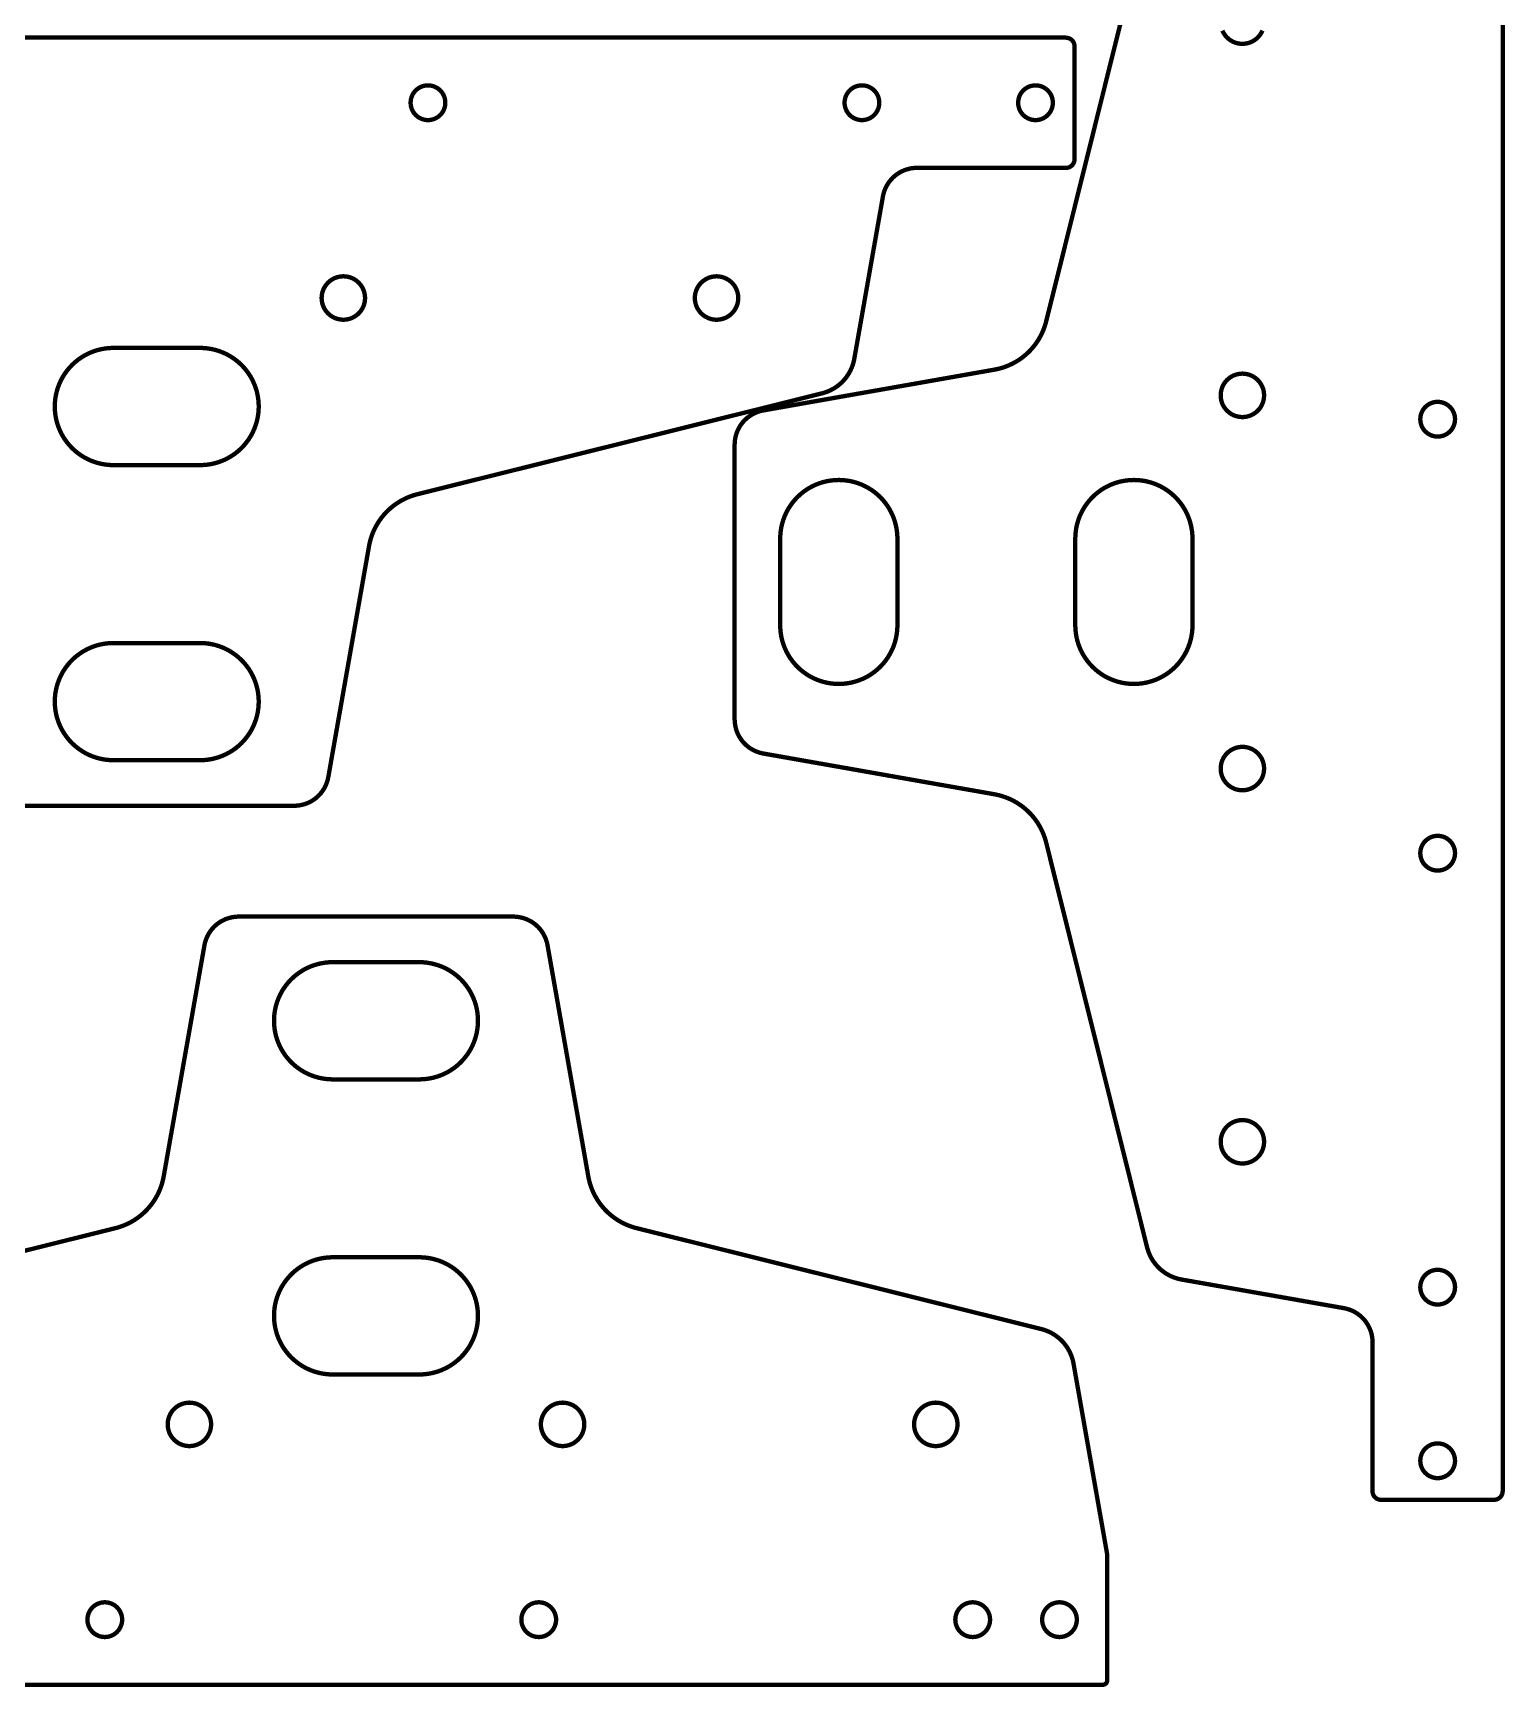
# Model space of a CAD drawing. Extents: x 0 to 1251, y 0 to 2501.
# Drawn here: x 819 to 1158.2, y 1.1 to 382.2 of the extents above; entities that cross this region are included whole.
import ezdxf

# ---------------------------------------------------------------- set-up
doc = ezdxf.new("R2010")
doc.units = 0
doc.layers.get('0').update_dxf_attribs({"linetype": 'CONTINUOUS'})

msp = doc.modelspace()

# ---------------------------------------------------------------- linework, layer by layer
at = {"color": 0, "const_width": 1}
for points in [[(1157.7, 423.181), (1157.7, 46.1801)], [(1157.68, 46.1801), (1157.68, 46.1289), (1157.67, 45.9757), (1157.64, 45.7771), (1157.59, 45.5856), (1157.53, 45.4019), (1157.44, 45.2269), (1157.34, 45.0622), (1157.23, 44.9085), (1157.1, 44.7662), (1156.96, 44.6374), (1156.8, 44.5221), (1156.64, 44.4221), (1156.46, 44.3379), (1156.28, 44.2706), (1156.09, 44.2214), (1155.89, 44.1913), (1155.73, 44.1808), (1155.68, 44.1808), (1129.68, 44.1808), (1129.63, 44.1808), (1129.49, 44.1906), (1129.29, 44.2196), (1129.1, 44.2674), (1128.92, 44.3331), (1128.74, 44.4167), (1128.57, 44.5171), (1128.42, 44.6342), (1128.3, 44.7319), (1128.27, 44.7669), (1128.23, 44.8018), (1128.14, 44.9136), (1128.02, 45.0717), (1127.92, 45.2396), (1127.83, 45.416), (1127.77, 45.5999), (1127.72, 45.7894), (1127.69, 45.9839), (1127.68, 46.1324), (1127.68, 46.1817), (1127.7, 80.4653), (1127.7, 80.6408), (1127.67, 81.1674), (1127.57, 81.86), (1127.43, 82.5394), (1127.22, 83.2022), (1126.95, 83.8444), (1126.63, 84.4622), (1126.25, 85.0518), (1125.94, 85.4753), (1125.83, 85.6096), (1125.71, 85.7442), (1125.35, 86.1276), (1124.84, 86.5994), (1124.28, 87.0231), (1123.7, 87.3962), (1123.08, 87.7175), (1122.44, 87.9842), (1121.77, 88.1947), (1121.26, 88.3167), (1121.09, 88.3469), (1083.71, 94.9383), (1083.53, 94.9696), (1083, 95.0896), (1082.31, 95.2906), (1081.63, 95.5401), (1080.98, 95.8371), (1080.35, 96.1801), (1079.74, 96.5678), (1079.17, 96.9992), (1078.75, 97.3499), (1078.62, 97.4729), (1078.49, 97.5961), (1078.11, 97.9849), (1077.64, 98.53), (1077.21, 99.1064), (1076.82, 99.711), (1076.48, 100.342), (1076.19, 100.997), (1075.94, 101.672), (1075.78, 102.192), (1075.74, 102.367), (1052.49, 195.618), (1052.46, 195.75), (1052.35, 196.143), (1052.19, 196.661), (1052.01, 197.172), (1051.82, 197.675), (1051.6, 198.169), (1051.37, 198.657), (1051.12, 199.135), (1050.86, 199.603), (1050.58, 200.061), (1050.28, 200.51), (1049.97, 200.949), (1049.64, 201.375), (1049.29, 201.789), (1048.93, 202.192), (1048.55, 202.583), (1048.26, 202.868), (1048.16, 202.96), (1048.06, 203.053), (1047.76, 203.324), (1047.34, 203.671), (1046.92, 204.003), (1046.48, 204.318), (1046.03, 204.617), (1045.57, 204.9), (1045.1, 205.165), (1044.63, 205.414), (1044.14, 205.646), (1043.65, 205.86), (1043.15, 206.056), (1042.64, 206.233), (1042.12, 206.393), (1041.6, 206.535), (1041.07, 206.658), (1040.67, 206.739), (1040.54, 206.763), (987.311, 216.147), (987.137, 216.178), (986.625, 216.3), (985.958, 216.511), (985.315, 216.776), (984.7, 217.097), (984.114, 217.471), (983.561, 217.894), (983.046, 218.365), (982.685, 218.75), (982.571, 218.883), (982.458, 219.018), (982.143, 219.442), (981.768, 220.031), (981.447, 220.649), (981.182, 221.29), (980.972, 221.953), (980.822, 222.632), (980.731, 223.324), (980.7, 223.851), (980.7, 224.026), (980.7, 287.336), (980.7, 287.511), (980.731, 288.037), (980.822, 288.731), (980.972, 289.41), (981.182, 290.072), (981.447, 290.714), (981.768, 291.331), (982.143, 291.921), (982.458, 292.343), (982.571, 292.478), (982.685, 292.612), (983.046, 292.996), (983.561, 293.468), (984.114, 293.89), (984.7, 294.264), (985.315, 294.585), (985.958, 294.851), (986.625, 295.063), (987.137, 295.183), (987.311, 295.214), (1040.54, 304.6), (1040.67, 304.624), (1041.07, 304.704), (1041.6, 304.826), (1042.12, 304.968), (1042.64, 305.128), (1043.15, 305.307), (1043.65, 305.503), (1044.14, 305.717), (1044.63, 305.949), (1045.1, 306.197), (1045.57, 306.463), (1046.03, 306.744), (1046.48, 307.044), (1046.92, 307.36), (1047.34, 307.692), (1047.76, 308.039), (1048.06, 308.31), (1048.16, 308.401), (1048.26, 308.494), (1048.55, 308.779), (1048.93, 309.169), (1049.29, 309.572), (1049.64, 309.987), (1049.97, 310.414), (1050.28, 310.851), (1050.58, 311.3), (1050.86, 311.758), (1051.12, 312.228), (1051.37, 312.706), (1051.6, 313.192), (1051.82, 313.688), (1052.01, 314.19), (1052.19, 314.701), (1052.35, 315.219), (1052.46, 315.611), (1052.49, 315.743), (1075.74, 408.994)], [(680.026, 381.111), (1057.03, 381.111)], [(1057.03, 381.094), (1057.08, 381.094), (1057.23, 381.083), (1057.43, 381.053), (1057.62, 381.004), (1057.8, 380.938), (1057.98, 380.853), (1058.14, 380.753), (1058.3, 380.638), (1058.44, 380.508), (1058.57, 380.367), (1058.68, 380.213), (1058.78, 380.047), (1058.87, 379.872), (1058.94, 379.689), (1058.98, 379.497), (1059.02, 379.299), (1059.03, 379.146), (1059.03, 379.094), (1059.03, 353.094), (1059.03, 353.044), (1059.02, 352.896), (1058.99, 352.701), (1058.94, 352.513), (1058.87, 352.329), (1058.79, 352.153), (1058.69, 351.985), (1058.57, 351.826), (1058.48, 351.715), (1058.44, 351.679), (1058.4, 351.644), (1058.29, 351.547), (1058.13, 351.431), (1057.97, 351.329), (1057.79, 351.246), (1057.61, 351.181), (1057.42, 351.133), (1057.22, 351.104), (1057.07, 351.094), (1057.02, 351.094), (1022.74, 351.108), (1022.57, 351.108), (1022.04, 351.078), (1021.35, 350.986), (1020.67, 350.836), (1020, 350.626), (1019.36, 350.361), (1018.74, 350.04), (1018.15, 349.665), (1017.73, 349.35), (1017.6, 349.237), (1017.46, 349.125), (1017.08, 348.763), (1016.61, 348.247), (1016.18, 347.694), (1015.81, 347.108), (1015.49, 346.493), (1015.22, 345.85), (1015.01, 345.183), (1014.89, 344.671), (1014.86, 344.497), (1008.27, 307.115), (1008.24, 306.938), (1008.12, 306.408), (1007.92, 305.717), (1007.67, 305.043), (1007.37, 304.39), (1007.03, 303.76), (1006.64, 303.156), (1006.21, 302.579), (1005.86, 302.164), (1005.73, 302.032), (1005.61, 301.9), (1005.22, 301.522), (1004.68, 301.051), (1004.1, 300.622), (1003.5, 300.236), (1002.87, 299.894), (1002.21, 299.599), (1001.53, 299.35), (1001.02, 299.193), (1000.84, 299.15), (907.588, 275.899), (907.456, 275.867), (907.064, 275.758), (906.546, 275.599), (906.035, 275.421), (905.532, 275.226), (905.036, 275.013), (904.55, 274.782), (904.072, 274.533), (903.604, 274.269), (903.144, 273.987), (902.697, 273.69), (902.258, 273.376), (901.832, 273.046), (901.417, 272.701), (901.014, 272.34), (900.624, 271.965), (900.339, 271.674), (900.246, 271.575), (900.154, 271.476), (899.883, 271.171), (899.536, 270.756), (899.204, 270.328), (898.889, 269.89), (898.59, 269.442), (898.307, 268.983), (898.042, 268.515), (897.793, 268.037), (897.561, 267.553), (897.347, 267.058), (897.151, 266.557), (896.974, 266.047), (896.813, 265.532), (896.671, 265.01), (896.549, 264.482), (896.468, 264.083), (896.444, 263.95), (887.06, 210.721), (887.029, 210.549), (886.907, 210.036), (886.696, 209.369), (886.429, 208.726), (886.108, 208.111), (885.736, 207.525), (885.313, 206.972), (884.84, 206.457), (884.457, 206.094), (884.324, 205.982), (884.189, 205.869), (883.765, 205.554), (883.176, 205.179), (882.558, 204.858), (881.917, 204.593), (881.254, 204.383), (880.575, 204.233), (879.882, 204.142), (879.356, 204.111), (879.181, 204.111), (815.871, 204.111)], [(1102.31, 382.735), (1102.1, 382.297), (1101.85, 381.886), (1101.56, 381.5), (1101.23, 381.146), (1100.88, 380.822), (1100.49, 380.535), (1100.08, 380.285), (1099.65, 380.074), (1099.19, 379.906), (1098.71, 379.782), (1098.21, 379.707), (1097.83, 379.681), (1097.7, 379.681), (1097.57, 379.681), (1097.19, 379.707), (1096.69, 379.782), (1096.21, 379.906), (1095.75, 380.074), (1095.32, 380.285), (1094.9, 380.535), (1094.52, 380.822), (1094.16, 381.146), (1093.84, 381.5), (1093.55, 381.886), (1093.3, 382.297), (1093.09, 382.735)], [(744.735, 83.5289), (837.986, 106.779), (838.118, 106.812), (838.511, 106.92), (839.028, 107.079), (839.539, 107.257), (840.042, 107.453), (840.537, 107.666), (841.024, 107.897), (841.501, 108.144), (841.971, 108.409), (842.429, 108.691), (842.878, 108.988), (843.315, 109.302), (843.742, 109.632), (844.157, 109.977), (844.56, 110.338), (844.95, 110.713), (845.235, 111.004), (845.328, 111.103), (845.419, 111.203), (845.69, 111.507), (846.037, 111.923), (846.369, 112.35), (846.685, 112.788), (846.985, 113.237), (847.267, 113.695), (847.532, 114.163), (847.782, 114.641), (848.012, 115.126), (848.226, 115.62), (848.422, 116.122), (848.601, 116.631), (848.761, 117.146), (848.903, 117.668), (849.025, 118.196), (849.106, 118.595), (849.129, 118.729), (858.515, 171.957), (858.546, 172.129), (858.667, 172.643), (858.878, 173.308), (859.144, 173.951), (859.465, 174.568), (859.839, 175.154), (860.261, 175.706), (860.733, 176.221), (861.117, 176.583), (861.251, 176.696), (861.386, 176.808), (861.808, 177.124), (862.397, 177.499), (863.015, 177.819), (863.657, 178.085), (864.319, 178.294), (864.999, 178.446), (865.692, 178.538), (866.218, 178.568), (866.393, 178.568), (929.703, 178.568), (929.879, 178.568), (930.406, 178.538), (931.097, 178.446), (931.776, 178.294), (932.439, 178.085), (933.081, 177.819), (933.699, 177.499), (934.288, 177.124), (934.711, 176.808), (934.846, 176.696), (934.979, 176.583), (935.363, 176.221), (935.835, 175.706), (936.258, 175.154), (936.632, 174.568), (936.951, 173.951), (937.219, 173.308), (937.429, 172.643), (937.551, 172.129), (937.582, 171.957), (946.967, 118.729), (946.99, 118.595), (947.071, 118.196), (947.194, 117.668), (947.336, 117.146), (947.496, 116.631), (947.674, 116.122), (947.869, 115.62), (948.083, 115.126), (948.315, 114.641), (948.564, 114.163), (948.829, 113.695), (949.113, 113.237), (949.411, 112.788), (949.726, 112.35), (950.058, 111.923), (950.406, 111.507), (950.676, 111.203), (950.769, 111.103), (950.861, 111.004), (951.146, 110.713), (951.536, 110.338), (951.94, 109.977), (952.354, 109.632), (952.782, 109.302), (953.219, 108.988), (953.668, 108.691), (954.126, 108.409), (954.594, 108.144), (955.072, 107.897), (955.56, 107.666), (956.054, 107.453), (956.557, 107.257), (957.068, 107.079), (957.586, 106.92), (957.979, 106.812), (958.11, 106.779), (1051.36, 83.5289), (1051.54, 83.4853), (1052.06, 83.3287), (1052.73, 83.0799), (1053.39, 82.7839), (1054.02, 82.4422), (1054.62, 82.056), (1055.2, 81.6269), (1055.74, 81.1565), (1056.13, 80.7781), (1056.26, 80.6458), (1056.38, 80.5139), (1056.73, 80.0996), (1057.16, 79.5228), (1057.55, 78.9179), (1057.89, 78.2878), (1058.19, 77.6346), (1058.44, 76.961), (1058.64, 76.2693), (1058.76, 75.7403), (1058.79, 75.5622), (1066.55, 31.5678), (1066.55, 2.5677), (1066.55, 2.5187), (1066.53, 2.3718), (1066.47, 2.1851), (1066.38, 2.013), (1066.29, 1.8954), (1066.26, 1.8607), (1066.22, 1.826), (1066.1, 1.7359), (1065.93, 1.6439), (1065.74, 1.5872), (1065.6, 1.5677), (1065.55, 1.5677), (688.547, 1.5677)]]:
    msp.add_lwpolyline(points, dxfattribs=at)
for points in [[(914.026, 366.111), (914.026, 366.008), (914.006, 365.701), (913.944, 365.304), (913.846, 364.921), (913.711, 364.553), (913.543, 364.204), (913.343, 363.874), (913.113, 363.567), (912.854, 363.282), (912.569, 363.024), (912.262, 362.793), (911.932, 362.593), (911.583, 362.425), (911.215, 362.29), (910.832, 362.192), (910.435, 362.131), (910.128, 362.111), (910.026, 362.111), (909.924, 362.111), (909.617, 362.131), (909.219, 362.192), (908.836, 362.29), (908.469, 362.425), (908.119, 362.593), (907.789, 362.793), (907.482, 363.024), (907.197, 363.282), (906.939, 363.567), (906.708, 363.874), (906.508, 364.204), (906.34, 364.553), (906.206, 364.921), (906.107, 365.304), (906.046, 365.701), (906.026, 366.008), (906.026, 366.111), (906.026, 366.213), (906.046, 366.519), (906.107, 366.917), (906.206, 367.3), (906.34, 367.668), (906.508, 368.017), (906.708, 368.347), (906.939, 368.656), (907.197, 368.939), (907.482, 369.197), (907.789, 369.428), (908.119, 369.628), (908.469, 369.796), (908.836, 369.931), (909.219, 370.029), (909.617, 370.09), (909.924, 370.111), (910.026, 370.111), (910.128, 370.111), (910.435, 370.09), (910.832, 370.029), (911.215, 369.931), (911.583, 369.796), (911.932, 369.628), (912.262, 369.428), (912.569, 369.197), (912.854, 368.939), (913.113, 368.656), (913.343, 368.347), (913.543, 368.017), (913.711, 367.668), (913.846, 367.3), (913.944, 366.917), (914.006, 366.519), (914.026, 366.213), (914.026, 366.111)], [(1014.03, 366.111), (1014.03, 366.008), (1014.01, 365.701), (1013.94, 365.304), (1013.85, 364.921), (1013.71, 364.553), (1013.54, 364.204), (1013.34, 363.874), (1013.11, 363.567), (1012.85, 363.282), (1012.57, 363.024), (1012.26, 362.793), (1011.93, 362.593), (1011.58, 362.425), (1011.22, 362.29), (1010.83, 362.192), (1010.43, 362.131), (1010.13, 362.111), (1010.03, 362.111), (1009.92, 362.111), (1009.62, 362.131), (1009.22, 362.192), (1008.84, 362.29), (1008.47, 362.425), (1008.12, 362.593), (1007.79, 362.793), (1007.48, 363.024), (1007.2, 363.282), (1006.94, 363.567), (1006.71, 363.874), (1006.51, 364.204), (1006.34, 364.553), (1006.21, 364.921), (1006.11, 365.304), (1006.05, 365.701), (1006.03, 366.008), (1006.03, 366.111), (1006.03, 366.213), (1006.05, 366.519), (1006.11, 366.917), (1006.21, 367.3), (1006.34, 367.668), (1006.51, 368.017), (1006.71, 368.347), (1006.94, 368.656), (1007.2, 368.939), (1007.48, 369.197), (1007.79, 369.428), (1008.12, 369.628), (1008.47, 369.796), (1008.84, 369.931), (1009.22, 370.029), (1009.62, 370.09), (1009.92, 370.111), (1010.03, 370.111), (1010.13, 370.111), (1010.43, 370.09), (1010.83, 370.029), (1011.22, 369.931), (1011.58, 369.796), (1011.93, 369.628), (1012.26, 369.428), (1012.57, 369.197), (1012.85, 368.939), (1013.11, 368.656), (1013.34, 368.347), (1013.54, 368.017), (1013.71, 367.668), (1013.85, 367.3), (1013.94, 366.917), (1014.01, 366.519), (1014.03, 366.213), (1014.03, 366.111)], [(1054.03, 366.111), (1054.03, 366.008), (1054.01, 365.701), (1053.94, 365.304), (1053.85, 364.921), (1053.71, 364.553), (1053.54, 364.204), (1053.34, 363.874), (1053.11, 363.567), (1052.85, 363.282), (1052.57, 363.024), (1052.26, 362.793), (1051.93, 362.593), (1051.58, 362.425), (1051.22, 362.29), (1050.83, 362.192), (1050.43, 362.131), (1050.13, 362.111), (1050.03, 362.111), (1049.92, 362.111), (1049.62, 362.131), (1049.22, 362.192), (1048.84, 362.29), (1048.47, 362.425), (1048.12, 362.593), (1047.79, 362.793), (1047.48, 363.024), (1047.2, 363.282), (1046.94, 363.567), (1046.71, 363.874), (1046.51, 364.204), (1046.34, 364.553), (1046.21, 364.921), (1046.11, 365.304), (1046.05, 365.701), (1046.03, 366.008), (1046.03, 366.111), (1046.03, 366.213), (1046.05, 366.519), (1046.11, 366.917), (1046.21, 367.3), (1046.34, 367.668), (1046.51, 368.017), (1046.71, 368.347), (1046.94, 368.656), (1047.2, 368.939), (1047.48, 369.197), (1047.79, 369.428), (1048.12, 369.628), (1048.47, 369.796), (1048.84, 369.931), (1049.22, 370.029), (1049.62, 370.09), (1049.92, 370.111), (1050.03, 370.111), (1050.13, 370.111), (1050.43, 370.09), (1050.83, 370.029), (1051.22, 369.931), (1051.58, 369.796), (1051.93, 369.628), (1052.26, 369.428), (1052.57, 369.197), (1052.85, 368.939), (1053.11, 368.656), (1053.34, 368.347), (1053.54, 368.017), (1053.71, 367.668), (1053.85, 367.3), (1053.94, 366.917), (1054.01, 366.519), (1054.03, 366.213), (1054.03, 366.111)], [(895.526, 321.111), (895.526, 320.983), (895.5, 320.6), (895.424, 320.103), (895.301, 319.624), (895.133, 319.164), (894.922, 318.728), (894.672, 318.315), (894.383, 317.931), (894.061, 317.575), (893.706, 317.253), (893.321, 316.964), (892.908, 316.714), (892.472, 316.504), (892.012, 316.335), (891.533, 316.213), (891.037, 316.136), (890.654, 316.111), (890.526, 316.111), (890.399, 316.111), (890.014, 316.136), (889.518, 316.213), (889.039, 316.335), (888.579, 316.504), (888.143, 316.714), (887.731, 316.964), (887.346, 317.253), (886.99, 317.575), (886.668, 317.931), (886.379, 318.315), (886.129, 318.728), (885.918, 319.164), (885.75, 319.624), (885.628, 320.103), (885.551, 320.6), (885.526, 320.983), (885.526, 321.111), (885.526, 321.239), (885.551, 321.622), (885.628, 322.118), (885.75, 322.597), (885.918, 323.057), (886.129, 323.494), (886.379, 323.906), (886.668, 324.292), (886.99, 324.646), (887.346, 324.969), (887.731, 325.257), (888.143, 325.507), (888.579, 325.718), (889.039, 325.886), (889.518, 326.008), (890.014, 326.085), (890.399, 326.111), (890.526, 326.111), (890.654, 326.111), (891.037, 326.085), (891.533, 326.008), (892.012, 325.886), (892.472, 325.718), (892.908, 325.507), (893.321, 325.257), (893.706, 324.969), (894.061, 324.646), (894.383, 324.292), (894.672, 323.906), (894.922, 323.494), (895.133, 323.057), (895.301, 322.597), (895.424, 322.118), (895.5, 321.622), (895.526, 321.239), (895.526, 321.111)], [(981.526, 321.111), (981.526, 320.983), (981.5, 320.6), (981.424, 320.103), (981.301, 319.624), (981.133, 319.164), (980.922, 318.728), (980.672, 318.315), (980.383, 317.931), (980.061, 317.575), (979.706, 317.253), (979.321, 316.964), (978.91, 316.714), (978.472, 316.504), (978.012, 316.335), (977.533, 316.213), (977.038, 316.136), (976.653, 316.111), (976.526, 316.111), (976.397, 316.111), (976.014, 316.136), (975.518, 316.213), (975.039, 316.335), (974.579, 316.504), (974.143, 316.714), (973.731, 316.964), (973.346, 317.253), (972.99, 317.575), (972.668, 317.931), (972.379, 318.315), (972.129, 318.728), (971.918, 319.164), (971.75, 319.624), (971.628, 320.103), (971.551, 320.6), (971.526, 320.983), (971.526, 321.111), (971.526, 321.239), (971.551, 321.622), (971.628, 322.118), (971.75, 322.597), (971.918, 323.057), (972.129, 323.494), (972.379, 323.906), (972.668, 324.292), (972.99, 324.646), (973.346, 324.969), (973.731, 325.257), (974.143, 325.507), (974.579, 325.718), (975.039, 325.886), (975.518, 326.008), (976.014, 326.085), (976.397, 326.111), (976.526, 326.111), (976.653, 326.111), (977.038, 326.085), (977.533, 326.008), (978.012, 325.886), (978.472, 325.718), (978.91, 325.507), (979.321, 325.257), (979.706, 324.969), (980.061, 324.646), (980.383, 324.292), (980.672, 323.906), (980.922, 323.494), (981.133, 323.057), (981.301, 322.597), (981.424, 322.118), (981.5, 321.622), (981.526, 321.239), (981.526, 321.111)], [(837.526, 309.611), (837.301, 309.611), (836.626, 309.581), (835.738, 309.492), (834.863, 309.346), (834.003, 309.143), (833.162, 308.886), (832.343, 308.576), (831.546, 308.214), (830.776, 307.801), (830.033, 307.34), (829.322, 306.832), (828.643, 306.276), (828, 305.678), (827.396, 305.035), (826.832, 304.35), (826.31, 303.625), (825.947, 303.056), (825.835, 302.861), (825.722, 302.665), (825.411, 302.067), (825.043, 301.253), (824.732, 300.421), (824.478, 299.576), (824.281, 298.719), (824.139, 297.854), (824.054, 296.983), (824.026, 296.111), (824.054, 295.237), (824.139, 294.367), (824.281, 293.501), (824.478, 292.644), (824.732, 291.8), (825.043, 290.968), (825.411, 290.154), (825.722, 289.556), (825.835, 289.361), (825.947, 289.165), (826.31, 288.596), (826.832, 287.871), (827.396, 287.186), (828, 286.543), (828.643, 285.944), (829.322, 285.389), (830.033, 284.881), (830.776, 284.419), (831.546, 284.007), (832.343, 283.644), (833.162, 283.335), (834.003, 283.078), (834.863, 282.875), (835.738, 282.729), (836.626, 282.64), (837.301, 282.611), (837.526, 282.611), (857.526, 282.611), (857.75, 282.611), (858.425, 282.64), (859.314, 282.729), (860.189, 282.875), (861.049, 283.078), (861.889, 283.335), (862.708, 283.644), (863.506, 284.007), (864.276, 284.419), (865.018, 284.881), (865.729, 285.389), (866.408, 285.944), (867.051, 286.543), (867.656, 287.186), (868.221, 287.871), (868.742, 288.596), (869.104, 289.165), (869.217, 289.361), (869.329, 289.556), (869.642, 290.154), (870.008, 290.968), (870.319, 291.8), (870.574, 292.644), (870.771, 293.501), (870.912, 294.367), (870.997, 295.237), (871.026, 296.111), (870.997, 296.983), (870.912, 297.854), (870.771, 298.719), (870.574, 299.576), (870.319, 300.421), (870.008, 301.253), (869.642, 302.067), (869.329, 302.665), (869.217, 302.861), (869.104, 303.056), (868.742, 303.625), (868.221, 304.35), (867.656, 305.035), (867.051, 305.678), (866.408, 306.276), (865.729, 306.832), (865.018, 307.34), (864.276, 307.801), (863.506, 308.214), (862.708, 308.576), (861.889, 308.886), (861.049, 309.143), (860.189, 309.346), (859.314, 309.492), (858.425, 309.581), (857.75, 309.611), (857.526, 309.611), (837.526, 309.611)], [(1102.7, 298.681), (1102.7, 298.553), (1102.67, 298.169), (1102.6, 297.674), (1102.48, 297.194), (1102.31, 296.735), (1102.1, 296.297), (1101.85, 295.886), (1101.56, 295.5), (1101.23, 295.146), (1100.88, 294.822), (1100.49, 294.535), (1100.08, 294.285), (1099.65, 294.074), (1099.19, 293.906), (1098.71, 293.782), (1098.21, 293.707), (1097.83, 293.681), (1097.7, 293.681), (1097.57, 293.681), (1097.19, 293.707), (1096.69, 293.782), (1096.21, 293.906), (1095.75, 294.074), (1095.32, 294.285), (1094.9, 294.535), (1094.52, 294.822), (1094.16, 295.146), (1093.84, 295.5), (1093.55, 295.886), (1093.3, 296.297), (1093.09, 296.735), (1092.92, 297.194), (1092.8, 297.674), (1092.73, 298.169), (1092.7, 298.553), (1092.7, 298.681), (1092.7, 298.808), (1092.73, 299.192), (1092.8, 299.689), (1092.92, 300.168), (1093.09, 300.628), (1093.3, 301.064), (1093.55, 301.476), (1093.84, 301.861), (1094.16, 302.217), (1094.52, 302.539), (1094.9, 302.826), (1095.32, 303.078), (1095.75, 303.287), (1096.21, 303.456), (1096.69, 303.579), (1097.19, 303.656), (1097.57, 303.681), (1097.7, 303.681), (1097.83, 303.681), (1098.21, 303.656), (1098.71, 303.579), (1099.19, 303.456), (1099.65, 303.287), (1100.08, 303.078), (1100.49, 302.826), (1100.88, 302.539), (1101.23, 302.217), (1101.56, 301.861), (1101.85, 301.476), (1102.1, 301.064), (1102.31, 300.628), (1102.48, 300.168), (1102.6, 299.689), (1102.67, 299.192), (1102.7, 298.808), (1102.7, 298.681)], [(1146.7, 293.181), (1146.7, 293.079), (1146.68, 292.772), (1146.62, 292.375), (1146.52, 291.992), (1146.38, 291.624), (1146.22, 291.275), (1146.02, 290.944), (1145.79, 290.636), (1145.53, 290.353), (1145.24, 290.094), (1144.94, 289.864), (1144.61, 289.664), (1144.26, 289.496), (1143.89, 289.361), (1143.51, 289.263), (1143.11, 289.201), (1142.8, 289.181), (1142.7, 289.181), (1142.6, 289.181), (1142.29, 289.201), (1141.89, 289.263), (1141.51, 289.361), (1141.14, 289.496), (1140.79, 289.664), (1140.46, 289.864), (1140.16, 290.094), (1139.87, 290.353), (1139.61, 290.636), (1139.38, 290.944), (1139.18, 291.275), (1139.01, 291.624), (1138.88, 291.992), (1138.78, 292.375), (1138.72, 292.772), (1138.7, 293.079), (1138.7, 293.181), (1138.7, 293.283), (1138.72, 293.59), (1138.78, 293.987), (1138.88, 294.371), (1139.01, 294.737), (1139.18, 295.088), (1139.38, 295.417), (1139.61, 295.725), (1139.87, 296.01), (1140.16, 296.268), (1140.46, 296.497), (1140.79, 296.699), (1141.14, 296.867), (1141.51, 297.001), (1141.89, 297.1), (1142.29, 297.16), (1142.6, 297.181), (1142.7, 297.181), (1142.8, 297.181), (1143.11, 297.16), (1143.51, 297.1), (1143.89, 297.001), (1144.26, 296.867), (1144.61, 296.699), (1144.94, 296.497), (1145.24, 296.268), (1145.53, 296.01), (1145.79, 295.725), (1146.02, 295.417), (1146.22, 295.088), (1146.38, 294.737), (1146.52, 294.371), (1146.62, 293.987), (1146.68, 293.59), (1146.7, 293.283), (1146.7, 293.181)], [(991.2, 265.681), (991.2, 265.906), (991.229, 266.581), (991.318, 267.469), (991.464, 268.344), (991.667, 269.203), (991.924, 270.044), (992.233, 270.864), (992.596, 271.66), (993.008, 272.431), (993.469, 273.174), (993.978, 273.885), (994.533, 274.564), (995.133, 275.206), (995.775, 275.811), (996.46, 276.375), (997.185, 276.896), (997.754, 277.26), (997.95, 277.372), (998.144, 277.485), (998.743, 277.796), (999.557, 278.164), (1000.39, 278.475), (1001.23, 278.729), (1002.09, 278.926), (1002.96, 279.068), (1003.83, 279.153), (1004.7, 279.181), (1005.57, 279.153), (1006.44, 279.068), (1007.31, 278.926), (1008.17, 278.729), (1009.01, 278.475), (1009.84, 278.164), (1010.66, 277.796), (1011.25, 277.485), (1011.45, 277.372), (1011.64, 277.26), (1012.21, 276.896), (1012.94, 276.375), (1013.62, 275.811), (1014.27, 275.206), (1014.87, 274.564), (1015.42, 273.885), (1015.93, 273.174), (1016.39, 272.431), (1016.8, 271.66), (1017.17, 270.864), (1017.48, 270.044), (1017.73, 269.203), (1017.93, 268.344), (1018.08, 267.469), (1018.17, 266.581), (1018.2, 265.906), (1018.2, 265.681), (1018.2, 245.681), (1018.2, 245.456), (1018.17, 244.782), (1018.08, 243.893), (1017.93, 243.018), (1017.73, 242.158), (1017.48, 241.318), (1017.17, 240.499), (1016.8, 239.701), (1016.39, 238.931), (1015.93, 238.189), (1015.42, 237.476), (1014.87, 236.799), (1014.27, 236.156), (1013.62, 235.55), (1012.94, 234.986), (1012.21, 234.465), (1011.64, 234.101), (1011.45, 233.989), (1011.25, 233.876), (1010.66, 233.565), (1009.84, 233.199), (1009.01, 232.888), (1008.17, 232.633), (1007.31, 232.435), (1006.44, 232.294), (1005.57, 232.208), (1004.7, 232.181), (1003.83, 232.208), (1002.96, 232.294), (1002.09, 232.435), (1001.23, 232.633), (1000.39, 232.888), (999.557, 233.199), (998.743, 233.565), (998.144, 233.876), (997.95, 233.989), (997.754, 234.101), (997.185, 234.465), (996.46, 234.986), (995.775, 235.55), (995.133, 236.156), (994.533, 236.799), (993.978, 237.476), (993.469, 238.189), (993.008, 238.931), (992.596, 239.701), (992.233, 240.499), (991.924, 241.318), (991.667, 242.158), (991.464, 243.018), (991.318, 243.893), (991.229, 244.782), (991.2, 245.456), (991.2, 245.681), (991.2, 265.681)], [(1086.2, 265.681), (1086.2, 265.906), (1086.17, 266.581), (1086.08, 267.469), (1085.93, 268.344), (1085.73, 269.203), (1085.48, 270.044), (1085.17, 270.864), (1084.8, 271.66), (1084.39, 272.431), (1083.93, 273.174), (1083.42, 273.885), (1082.87, 274.564), (1082.27, 275.206), (1081.62, 275.811), (1080.94, 276.375), (1080.21, 276.896), (1079.64, 277.26), (1079.45, 277.372), (1079.25, 277.485), (1078.66, 277.796), (1077.84, 278.164), (1077.01, 278.475), (1076.17, 278.729), (1075.31, 278.926), (1074.44, 279.068), (1073.57, 279.153), (1072.7, 279.181), (1071.83, 279.153), (1070.96, 279.068), (1070.09, 278.926), (1069.23, 278.729), (1068.39, 278.475), (1067.56, 278.164), (1066.74, 277.796), (1066.14, 277.485), (1065.95, 277.372), (1065.75, 277.26), (1065.18, 276.896), (1064.46, 276.375), (1063.77, 275.811), (1063.13, 275.206), (1062.53, 274.564), (1061.98, 273.885), (1061.47, 273.174), (1061.01, 272.431), (1060.6, 271.66), (1060.23, 270.864), (1059.92, 270.044), (1059.67, 269.203), (1059.46, 268.344), (1059.32, 267.469), (1059.23, 266.581), (1059.2, 265.906), (1059.2, 265.681), (1059.2, 245.681), (1059.2, 245.456), (1059.23, 244.782), (1059.32, 243.893), (1059.46, 243.018), (1059.67, 242.158), (1059.92, 241.318), (1060.23, 240.499), (1060.6, 239.701), (1061.01, 238.931), (1061.47, 238.189), (1061.98, 237.476), (1062.53, 236.799), (1063.13, 236.156), (1063.77, 235.55), (1064.46, 234.986), (1065.18, 234.465), (1065.75, 234.101), (1065.95, 233.989), (1066.14, 233.876), (1066.74, 233.565), (1067.56, 233.199), (1068.39, 232.888), (1069.23, 232.633), (1070.09, 232.435), (1070.96, 232.294), (1071.83, 232.208), (1072.7, 232.181), (1073.57, 232.208), (1074.44, 232.294), (1075.31, 232.435), (1076.17, 232.633), (1077.01, 232.888), (1077.84, 233.199), (1078.66, 233.565), (1079.25, 233.876), (1079.45, 233.989), (1079.64, 234.101), (1080.21, 234.465), (1080.94, 234.986), (1081.62, 235.55), (1082.27, 236.156), (1082.87, 236.799), (1083.42, 237.476), (1083.93, 238.189), (1084.39, 238.931), (1084.8, 239.701), (1085.17, 240.499), (1085.48, 241.318), (1085.73, 242.158), (1085.93, 243.018), (1086.08, 243.893), (1086.17, 244.782), (1086.2, 245.456), (1086.2, 245.681), (1086.2, 265.681)], [(837.526, 214.611), (837.301, 214.611), (836.626, 214.64), (835.738, 214.729), (834.863, 214.875), (834.003, 215.078), (833.162, 215.335), (832.343, 215.644), (831.546, 216.007), (830.776, 216.419), (830.033, 216.881), (829.322, 217.389), (828.643, 217.944), (828, 218.543), (827.396, 219.186), (826.832, 219.871), (826.31, 220.596), (825.947, 221.165), (825.835, 221.361), (825.722, 221.556), (825.411, 222.154), (825.043, 222.968), (824.732, 223.8), (824.478, 224.644), (824.281, 225.501), (824.139, 226.367), (824.054, 227.237), (824.026, 228.111), (824.054, 228.983), (824.139, 229.854), (824.281, 230.719), (824.478, 231.576), (824.732, 232.421), (825.043, 233.253), (825.411, 234.067), (825.722, 234.665), (825.835, 234.861), (825.947, 235.056), (826.31, 235.625), (826.832, 236.35), (827.396, 237.035), (828, 237.678), (828.643, 238.276), (829.322, 238.832), (830.033, 239.34), (830.776, 239.801), (831.546, 240.214), (832.343, 240.576), (833.162, 240.886), (834.003, 241.143), (834.863, 241.346), (835.738, 241.492), (836.626, 241.581), (837.301, 241.611), (837.526, 241.611), (857.526, 241.611), (857.75, 241.611), (858.425, 241.581), (859.314, 241.492), (860.189, 241.346), (861.049, 241.143), (861.889, 240.886), (862.708, 240.576), (863.506, 240.214), (864.276, 239.801), (865.018, 239.34), (865.729, 238.832), (866.408, 238.276), (867.051, 237.678), (867.656, 237.035), (868.221, 236.35), (868.742, 235.625), (869.104, 235.056), (869.217, 234.861), (869.329, 234.665), (869.642, 234.067), (870.008, 233.253), (870.319, 232.421), (870.574, 231.576), (870.771, 230.719), (870.912, 229.854), (870.997, 228.983), (871.026, 228.111), (870.997, 227.237), (870.912, 226.367), (870.771, 225.501), (870.574, 224.644), (870.319, 223.8), (870.008, 222.968), (869.642, 222.154), (869.329, 221.556), (869.217, 221.361), (869.104, 221.165), (868.742, 220.596), (868.221, 219.871), (867.656, 219.186), (867.051, 218.543), (866.408, 217.944), (865.729, 217.389), (865.018, 216.881), (864.276, 216.419), (863.506, 216.007), (862.708, 215.644), (861.889, 215.335), (861.049, 215.078), (860.189, 214.875), (859.314, 214.729), (858.425, 214.64), (857.75, 214.611), (857.526, 214.611), (837.526, 214.611)], [(1102.7, 212.681), (1102.7, 212.553), (1102.67, 212.169), (1102.6, 211.674), (1102.48, 211.194), (1102.31, 210.735), (1102.1, 210.297), (1101.85, 209.886), (1101.56, 209.5), (1101.23, 209.146), (1100.88, 208.822), (1100.49, 208.535), (1100.08, 208.285), (1099.65, 208.074), (1099.19, 207.906), (1098.71, 207.782), (1098.21, 207.707), (1097.83, 207.681), (1097.7, 207.681), (1097.57, 207.681), (1097.19, 207.707), (1096.69, 207.782), (1096.21, 207.906), (1095.75, 208.074), (1095.32, 208.285), (1094.9, 208.535), (1094.52, 208.822), (1094.16, 209.146), (1093.84, 209.5), (1093.55, 209.886), (1093.3, 210.297), (1093.09, 210.735), (1092.92, 211.194), (1092.8, 211.674), (1092.73, 212.169), (1092.7, 212.553), (1092.7, 212.681), (1092.7, 212.808), (1092.73, 213.192), (1092.8, 213.689), (1092.92, 214.168), (1093.09, 214.628), (1093.3, 215.064), (1093.55, 215.476), (1093.84, 215.861), (1094.16, 216.217), (1094.52, 216.539), (1094.9, 216.826), (1095.32, 217.078), (1095.75, 217.288), (1096.21, 217.456), (1096.69, 217.579), (1097.19, 217.656), (1097.57, 217.681), (1097.7, 217.681), (1097.83, 217.681), (1098.21, 217.656), (1098.71, 217.579), (1099.19, 217.456), (1099.65, 217.288), (1100.08, 217.078), (1100.49, 216.826), (1100.88, 216.539), (1101.23, 216.217), (1101.56, 215.861), (1101.85, 215.476), (1102.1, 215.064), (1102.31, 214.628), (1102.48, 214.168), (1102.6, 213.689), (1102.67, 213.192), (1102.7, 212.808), (1102.7, 212.681)], [(1146.7, 193.181), (1146.7, 193.079), (1146.68, 192.772), (1146.62, 192.375), (1146.52, 191.992), (1146.38, 191.624), (1146.22, 191.275), (1146.02, 190.944), (1145.79, 190.636), (1145.53, 190.353), (1145.24, 190.094), (1144.94, 189.864), (1144.61, 189.664), (1144.26, 189.496), (1143.89, 189.361), (1143.51, 189.263), (1143.11, 189.201), (1142.8, 189.181), (1142.7, 189.181), (1142.6, 189.181), (1142.29, 189.201), (1141.89, 189.263), (1141.51, 189.361), (1141.14, 189.496), (1140.79, 189.664), (1140.46, 189.864), (1140.16, 190.094), (1139.87, 190.353), (1139.61, 190.636), (1139.38, 190.944), (1139.18, 191.275), (1139.01, 191.624), (1138.88, 191.992), (1138.78, 192.375), (1138.72, 192.772), (1138.7, 193.079), (1138.7, 193.181), (1138.7, 193.283), (1138.72, 193.59), (1138.78, 193.987), (1138.88, 194.371), (1139.01, 194.737), (1139.18, 195.087), (1139.38, 195.417), (1139.61, 195.725), (1139.87, 196.01), (1140.16, 196.268), (1140.46, 196.497), (1140.79, 196.699), (1141.14, 196.867), (1141.51, 197.001), (1141.89, 197.1), (1142.29, 197.16), (1142.6, 197.181), (1142.7, 197.181), (1142.8, 197.181), (1143.11, 197.16), (1143.51, 197.1), (1143.89, 197.001), (1144.26, 196.867), (1144.61, 196.699), (1144.94, 196.497), (1145.24, 196.268), (1145.53, 196.01), (1145.79, 195.725), (1146.02, 195.417), (1146.22, 195.087), (1146.38, 194.737), (1146.52, 194.371), (1146.62, 193.987), (1146.68, 193.59), (1146.7, 193.283), (1146.7, 193.181)], [(908.049, 168.068), (908.274, 168.068), (908.947, 168.038), (909.836, 167.949), (910.711, 167.803), (911.571, 167.6), (912.411, 167.343), (913.231, 167.033), (914.028, 166.671), (914.799, 166.26), (915.54, 165.797), (916.253, 165.289), (916.931, 164.735), (917.574, 164.135), (918.178, 163.492), (918.743, 162.807), (919.264, 162.082), (919.628, 161.513), (919.74, 161.318), (919.851, 161.124), (920.164, 160.524), (920.531, 159.71), (920.842, 158.879), (921.096, 158.033), (921.294, 157.178), (921.435, 156.313), (921.519, 155.442), (921.549, 154.568), (921.519, 153.694), (921.435, 152.824), (921.294, 151.958), (921.096, 151.101), (920.842, 150.257), (920.531, 149.426), (920.164, 148.611), (919.851, 148.013), (919.74, 147.818), (919.628, 147.622), (919.264, 147.054), (918.743, 146.329), (918.178, 145.643), (917.574, 145.001), (916.931, 144.401), (916.253, 143.846), (915.54, 143.337), (914.799, 142.876), (914.028, 142.464), (913.231, 142.103), (912.411, 141.792), (911.571, 141.535), (910.711, 141.333), (909.836, 141.186), (908.947, 141.097), (908.274, 141.068), (908.049, 141.068), (888.049, 141.068), (887.824, 141.068), (887.149, 141.097), (886.26, 141.186), (885.385, 141.333), (884.526, 141.535), (883.685, 141.792), (882.865, 142.103), (882.069, 142.464), (881.299, 142.876), (880.556, 143.337), (879.844, 143.846), (879.165, 144.401), (878.522, 145.001), (877.918, 145.643), (877.354, 146.329), (876.832, 147.054), (876.469, 147.624), (876.357, 147.818), (876.244, 148.013), (875.933, 148.611), (875.565, 149.426), (875.254, 150.257), (875, 151.101), (874.803, 151.958), (874.661, 152.824), (874.576, 153.694), (874.549, 154.568), (874.576, 155.442), (874.661, 156.313), (874.803, 157.178), (875, 158.033), (875.254, 158.879), (875.565, 159.71), (875.933, 160.524), (876.244, 161.124), (876.357, 161.318), (876.469, 161.513), (876.832, 162.082), (877.354, 162.807), (877.918, 163.492), (878.522, 164.135), (879.165, 164.735), (879.844, 165.289), (880.556, 165.797), (881.299, 166.26), (882.069, 166.671), (882.865, 167.033), (883.685, 167.343), (884.526, 167.6), (885.385, 167.803), (886.26, 167.949), (887.149, 168.038), (887.824, 168.068), (888.049, 168.068), (908.049, 168.068)], [(1102.7, 126.681), (1102.7, 126.553), (1102.67, 126.17), (1102.6, 125.673), (1102.48, 125.194), (1102.31, 124.735), (1102.1, 124.297), (1101.85, 123.885), (1101.56, 123.5), (1101.23, 123.145), (1100.88, 122.822), (1100.49, 122.535), (1100.08, 122.284), (1099.65, 122.074), (1099.19, 121.906), (1098.71, 121.782), (1098.21, 121.707), (1097.83, 121.681), (1097.7, 121.681), (1097.57, 121.681), (1097.19, 121.707), (1096.69, 121.782), (1096.21, 121.906), (1095.75, 122.074), (1095.32, 122.284), (1094.9, 122.535), (1094.52, 122.822), (1094.16, 123.145), (1093.84, 123.5), (1093.55, 123.885), (1093.3, 124.297), (1093.09, 124.735), (1092.92, 125.194), (1092.8, 125.673), (1092.73, 126.17), (1092.7, 126.553), (1092.7, 126.681), (1092.7, 126.809), (1092.73, 127.192), (1092.8, 127.688), (1092.92, 128.168), (1093.09, 128.627), (1093.3, 129.064), (1093.55, 129.476), (1093.84, 129.861), (1094.16, 130.216), (1094.52, 130.539), (1094.9, 130.827), (1095.32, 131.077), (1095.75, 131.288), (1096.21, 131.456), (1096.69, 131.579), (1097.19, 131.655), (1097.57, 131.681), (1097.7, 131.681), (1097.83, 131.681), (1098.21, 131.655), (1098.71, 131.579), (1099.19, 131.456), (1099.65, 131.288), (1100.08, 131.077), (1100.49, 130.827), (1100.88, 130.539), (1101.23, 130.216), (1101.56, 129.861), (1101.85, 129.476), (1102.1, 129.064), (1102.31, 128.627), (1102.48, 128.168), (1102.6, 127.688), (1102.67, 127.192), (1102.7, 126.809), (1102.7, 126.681)], [(908.049, 73.0678), (908.274, 73.0678), (908.947, 73.0976), (909.836, 73.1864), (910.711, 73.3326), (911.571, 73.5351), (912.411, 73.7921), (913.231, 74.1022), (914.028, 74.464), (914.799, 74.8762), (915.54, 75.3376), (916.253, 75.8464), (916.931, 76.4015), (917.574, 77.0008), (918.178, 77.6436), (918.743, 78.3286), (919.264, 79.0536), (919.628, 79.6228), (919.74, 79.8178), (919.851, 80.0126), (920.164, 80.6118), (920.531, 81.4258), (920.842, 82.2567), (921.096, 83.1018), (921.294, 83.9583), (921.435, 84.8233), (921.519, 85.6942), (921.549, 86.5678), (921.519, 87.4414), (921.435, 88.3121), (921.294, 89.1771), (921.096, 90.0336), (920.842, 90.8789), (920.531, 91.7096), (920.164, 92.5236), (919.851, 93.1231), (919.74, 93.3178), (919.628, 93.5126), (919.264, 94.0818), (918.743, 94.8068), (918.178, 95.4918), (917.574, 96.1346), (916.931, 96.7342), (916.253, 97.289), (915.54, 97.7978), (914.799, 98.2592), (914.028, 98.6714), (913.231, 99.0335), (912.411, 99.3435), (911.571, 99.6004), (910.711, 99.8028), (909.836, 99.949), (908.947, 100.038), (908.274, 100.068), (908.049, 100.068), (888.049, 100.068), (887.824, 100.068), (887.149, 100.038), (886.26, 99.949), (885.385, 99.8028), (884.526, 99.6004), (883.685, 99.3435), (882.865, 99.0335), (882.069, 98.6714), (881.299, 98.2592), (880.556, 97.7978), (879.844, 97.289), (879.165, 96.7342), (878.522, 96.1346), (877.918, 95.4918), (877.354, 94.8068), (876.832, 94.0818), (876.469, 93.5126), (876.357, 93.3178), (876.244, 93.1231), (875.933, 92.5236), (875.565, 91.7096), (875.254, 90.8789), (875, 90.0336), (874.803, 89.1771), (874.661, 88.3121), (874.576, 87.4414), (874.549, 86.5678), (874.576, 85.6942), (874.661, 84.8233), (874.803, 83.9583), (875, 83.1018), (875.254, 82.2567), (875.565, 81.4258), (875.933, 80.6118), (876.244, 80.0126), (876.357, 79.8178), (876.469, 79.6231), (876.832, 79.0536), (877.354, 78.3286), (877.918, 77.6436), (878.522, 77.0008), (879.165, 76.4015), (879.844, 75.8464), (880.556, 75.3376), (881.299, 74.8762), (882.069, 74.464), (882.865, 74.1022), (883.685, 73.7921), (884.526, 73.5351), (885.385, 73.3326), (886.26, 73.1864), (887.149, 73.0976), (887.824, 73.0678), (888.049, 73.0678), (908.049, 73.0678)], [(1146.7, 93.1808), (1146.7, 93.0786), (1146.68, 92.7719), (1146.62, 92.3747), (1146.52, 91.9914), (1146.38, 91.6239), (1146.22, 91.2743), (1146.02, 90.9444), (1145.79, 90.6365), (1145.53, 90.3525), (1145.24, 90.0942), (1144.94, 89.8639), (1144.61, 89.6636), (1144.26, 89.4953), (1143.89, 89.3607), (1143.51, 89.2622), (1143.11, 89.2014), (1142.8, 89.1808), (1142.7, 89.1808), (1142.6, 89.1808), (1142.29, 89.2014), (1141.89, 89.2622), (1141.51, 89.3607), (1141.14, 89.4953), (1140.79, 89.6636), (1140.46, 89.8639), (1140.16, 90.0942), (1139.87, 90.3525), (1139.61, 90.6365), (1139.38, 90.9444), (1139.18, 91.2743), (1139.01, 91.6239), (1138.88, 91.9914), (1138.78, 92.3747), (1138.72, 92.7719), (1138.7, 93.0786), (1138.7, 93.1808), (1138.7, 93.2831), (1138.72, 93.5899), (1138.78, 93.9869), (1138.88, 94.3703), (1139.01, 94.7379), (1139.18, 95.0875), (1139.38, 95.4174), (1139.61, 95.7253), (1139.87, 96.0092), (1140.16, 96.2674), (1140.46, 96.4976), (1140.79, 96.6979), (1141.14, 96.8665), (1141.51, 97.0008), (1141.89, 97.0996), (1142.29, 97.1601), (1142.6, 97.1808), (1142.7, 97.1808), (1142.8, 97.1808), (1143.11, 97.1601), (1143.51, 97.0996), (1143.89, 97.0008), (1144.26, 96.8665), (1144.61, 96.6979), (1144.94, 96.4976), (1145.24, 96.2674), (1145.53, 96.0092), (1145.79, 95.7253), (1146.02, 95.4174), (1146.22, 95.0875), (1146.38, 94.7379), (1146.52, 94.3703), (1146.62, 93.9869), (1146.68, 93.5899), (1146.7, 93.2831), (1146.7, 93.1808)], [(860.049, 61.5679), (860.049, 61.4401), (860.022, 61.0567), (859.947, 60.5603), (859.824, 60.0811), (859.656, 59.6218), (859.444, 59.1847), (859.194, 58.7724), (858.907, 58.3876), (858.583, 58.0324), (858.229, 57.7096), (857.844, 57.4219), (857.432, 57.1714), (856.994, 56.961), (856.535, 56.7928), (856.056, 56.6694), (855.56, 56.5938), (855.176, 56.5679), (855.049, 56.5679), (854.921, 56.5679), (854.537, 56.5938), (854.04, 56.6694), (853.561, 56.7928), (853.101, 56.961), (852.665, 57.1714), (852.253, 57.4219), (851.868, 57.7096), (851.512, 58.0324), (851.19, 58.3876), (850.903, 58.7724), (850.651, 59.1847), (850.442, 59.6218), (850.274, 60.0811), (850.15, 60.5603), (850.074, 61.0567), (850.049, 61.4401), (850.049, 61.5679), (850.049, 61.6957), (850.074, 62.0792), (850.15, 62.5756), (850.274, 63.0547), (850.442, 63.5142), (850.651, 63.9511), (850.903, 64.3635), (851.19, 64.7483), (851.512, 65.1033), (851.868, 65.4262), (852.253, 65.714), (852.665, 65.9644), (853.101, 66.1749), (853.561, 66.3431), (854.04, 66.4664), (854.537, 66.5421), (854.921, 66.5679), (855.049, 66.5679), (855.176, 66.5679), (855.56, 66.5421), (856.056, 66.4664), (856.535, 66.3431), (856.994, 66.1749), (857.432, 65.9644), (857.844, 65.714), (858.229, 65.4262), (858.583, 65.1033), (858.907, 64.7483), (859.194, 64.3635), (859.444, 63.9511), (859.656, 63.5142), (859.824, 63.0547), (859.947, 62.5756), (860.022, 62.0792), (860.049, 61.6957), (860.049, 61.5679)], [(946.049, 61.5679), (946.049, 61.4401), (946.022, 61.0567), (945.947, 60.5603), (945.824, 60.0811), (945.656, 59.6218), (945.444, 59.1847), (945.194, 58.7724), (944.907, 58.3876), (944.583, 58.0324), (944.229, 57.7096), (943.844, 57.4219), (943.432, 57.1714), (942.994, 56.961), (942.535, 56.7928), (942.056, 56.6694), (941.56, 56.5938), (941.176, 56.5679), (941.049, 56.5679), (940.921, 56.5679), (940.538, 56.5938), (940.04, 56.6694), (939.561, 56.7928), (939.101, 56.961), (938.665, 57.1714), (938.253, 57.4219), (937.868, 57.7096), (937.512, 58.0324), (937.19, 58.3876), (936.903, 58.7724), (936.651, 59.1847), (936.442, 59.6218), (936.274, 60.0811), (936.15, 60.5603), (936.074, 61.0567), (936.049, 61.4401), (936.049, 61.5679), (936.049, 61.6957), (936.074, 62.0792), (936.15, 62.5756), (936.274, 63.0547), (936.442, 63.5142), (936.651, 63.9511), (936.903, 64.3635), (937.19, 64.7483), (937.512, 65.1033), (937.868, 65.4262), (938.253, 65.714), (938.665, 65.9644), (939.101, 66.1749), (939.561, 66.3431), (940.04, 66.4664), (940.538, 66.5421), (940.921, 66.5679), (941.049, 66.5679), (941.176, 66.5679), (941.56, 66.5421), (942.056, 66.4664), (942.535, 66.3431), (942.994, 66.1749), (943.432, 65.9644), (943.844, 65.714), (944.229, 65.4262), (944.583, 65.1033), (944.907, 64.7483), (945.194, 64.3635), (945.444, 63.9511), (945.656, 63.5142), (945.824, 63.0547), (945.947, 62.5756), (946.022, 62.0792), (946.049, 61.6957), (946.049, 61.5679)], [(1032.05, 61.5679), (1032.05, 61.4401), (1032.02, 61.0567), (1031.95, 60.5603), (1031.82, 60.0811), (1031.66, 59.6218), (1031.44, 59.1847), (1031.19, 58.7724), (1030.91, 58.3876), (1030.58, 58.0324), (1030.23, 57.7096), (1029.84, 57.4219), (1029.43, 57.1714), (1028.99, 56.961), (1028.53, 56.7928), (1028.06, 56.6694), (1027.56, 56.5938), (1027.18, 56.5679), (1027.05, 56.5679), (1026.92, 56.5679), (1026.54, 56.5938), (1026.04, 56.6694), (1025.56, 56.7928), (1025.1, 56.961), (1024.67, 57.1714), (1024.25, 57.4219), (1023.87, 57.7096), (1023.51, 58.0324), (1023.19, 58.3876), (1022.9, 58.7724), (1022.65, 59.1847), (1022.44, 59.6218), (1022.27, 60.0811), (1022.15, 60.5603), (1022.07, 61.0567), (1022.05, 61.4401), (1022.05, 61.5679), (1022.05, 61.6957), (1022.07, 62.0792), (1022.15, 62.5756), (1022.27, 63.0547), (1022.44, 63.5142), (1022.65, 63.9511), (1022.9, 64.3635), (1023.19, 64.7483), (1023.51, 65.1033), (1023.87, 65.4262), (1024.25, 65.714), (1024.67, 65.9644), (1025.1, 66.1749), (1025.56, 66.3431), (1026.04, 66.4664), (1026.54, 66.5421), (1026.92, 66.5679), (1027.05, 66.5679), (1027.18, 66.5679), (1027.56, 66.5421), (1028.06, 66.4664), (1028.53, 66.3431), (1028.99, 66.1749), (1029.43, 65.9644), (1029.84, 65.714), (1030.23, 65.4262), (1030.58, 65.1033), (1030.91, 64.7483), (1031.19, 64.3635), (1031.44, 63.9511), (1031.66, 63.5142), (1031.82, 63.0547), (1031.95, 62.5756), (1032.02, 62.0792), (1032.05, 61.6957), (1032.05, 61.5679)], [(1146.7, 53.1808), (1146.7, 53.0786), (1146.68, 52.7719), (1146.62, 52.3747), (1146.52, 51.9914), (1146.38, 51.6239), (1146.22, 51.2743), (1146.02, 50.9444), (1145.79, 50.6365), (1145.53, 50.3525), (1145.24, 50.0942), (1144.94, 49.8639), (1144.61, 49.6636), (1144.26, 49.4953), (1143.89, 49.3607), (1143.51, 49.2622), (1143.11, 49.2014), (1142.8, 49.1808), (1142.7, 49.1808), (1142.6, 49.1808), (1142.29, 49.2014), (1141.89, 49.2622), (1141.51, 49.3607), (1141.14, 49.4953), (1140.79, 49.6636), (1140.46, 49.8639), (1140.16, 50.0942), (1139.87, 50.3525), (1139.61, 50.6365), (1139.38, 50.9444), (1139.18, 51.2743), (1139.01, 51.6239), (1138.88, 51.9914), (1138.78, 52.3747), (1138.72, 52.7719), (1138.7, 53.0786), (1138.7, 53.1808), (1138.7, 53.2831), (1138.72, 53.5899), (1138.78, 53.9869), (1138.88, 54.3703), (1139.01, 54.7379), (1139.18, 55.0875), (1139.38, 55.4174), (1139.61, 55.7253), (1139.87, 56.0092), (1140.16, 56.2674), (1140.46, 56.4976), (1140.79, 56.6979), (1141.14, 56.8665), (1141.51, 57.0008), (1141.89, 57.0996), (1142.29, 57.1601), (1142.6, 57.1808), (1142.7, 57.1808), (1142.8, 57.1808), (1143.11, 57.1601), (1143.51, 57.0996), (1143.89, 57.0008), (1144.26, 56.8665), (1144.61, 56.6979), (1144.94, 56.4976), (1145.24, 56.2674), (1145.53, 56.0092), (1145.79, 55.7253), (1146.02, 55.4174), (1146.22, 55.0875), (1146.38, 54.7379), (1146.52, 54.3703), (1146.62, 53.9869), (1146.68, 53.5899), (1146.7, 53.2831), (1146.7, 53.1808)], [(839.549, 16.5679), (839.549, 16.4657), (839.528, 16.1589), (839.467, 15.7617), (839.368, 15.3785), (839.233, 15.0108), (839.065, 14.6612), (838.865, 14.3317), (838.635, 14.0235), (838.376, 13.7396), (838.093, 13.4813), (837.785, 13.2511), (837.456, 13.0508), (837.106, 12.8824), (836.738, 12.7478), (836.354, 12.6493), (835.957, 12.5885), (835.65, 12.5679), (835.549, 12.5679), (835.446, 12.5679), (835.139, 12.5885), (834.742, 12.6493), (834.358, 12.7478), (833.992, 12.8824), (833.642, 13.0508), (833.311, 13.2511), (833.004, 13.4813), (832.719, 13.7396), (832.461, 14.0235), (832.232, 14.3317), (832.031, 14.6612), (831.863, 15.0108), (831.728, 15.3785), (831.629, 15.7617), (831.569, 16.1589), (831.549, 16.4657), (831.549, 16.5679), (831.549, 16.6701), (831.569, 16.9769), (831.629, 17.3742), (831.728, 17.7574), (831.863, 18.125), (832.031, 18.4744), (832.232, 18.8043), (832.461, 19.1122), (832.719, 19.3963), (833.004, 19.6546), (833.311, 19.8847), (833.642, 20.0851), (833.992, 20.2535), (834.358, 20.3881), (834.742, 20.4865), (835.139, 20.5474), (835.446, 20.5679), (835.549, 20.5679), (835.65, 20.5679), (835.957, 20.5474), (836.354, 20.4865), (836.738, 20.3881), (837.106, 20.2535), (837.456, 20.0851), (837.785, 19.8847), (838.093, 19.6546), (838.376, 19.3963), (838.635, 19.1122), (838.865, 18.8043), (839.065, 18.4744), (839.233, 18.125), (839.368, 17.7574), (839.467, 17.3742), (839.528, 16.9769), (839.549, 16.6701), (839.549, 16.5679)], [(939.549, 16.5679), (939.549, 16.4657), (939.528, 16.1589), (939.467, 15.7617), (939.368, 15.3785), (939.233, 15.0108), (939.065, 14.6612), (938.865, 14.3317), (938.635, 14.0235), (938.376, 13.7396), (938.093, 13.4813), (937.785, 13.2511), (937.456, 13.0508), (937.106, 12.8824), (936.738, 12.7478), (936.354, 12.6493), (935.957, 12.5885), (935.65, 12.5679), (935.549, 12.5679), (935.446, 12.5679), (935.139, 12.5885), (934.742, 12.6493), (934.358, 12.7478), (933.992, 12.8824), (933.642, 13.0508), (933.313, 13.2511), (933.004, 13.4813), (932.719, 13.7396), (932.461, 14.0235), (932.232, 14.3317), (932.031, 14.6612), (931.863, 15.0108), (931.728, 15.3785), (931.629, 15.7617), (931.569, 16.1589), (931.549, 16.4657), (931.549, 16.5679), (931.549, 16.6701), (931.569, 16.9769), (931.629, 17.3742), (931.728, 17.7574), (931.863, 18.125), (932.031, 18.4744), (932.232, 18.8043), (932.461, 19.1122), (932.719, 19.3963), (933.004, 19.6546), (933.313, 19.8847), (933.642, 20.0851), (933.992, 20.2535), (934.358, 20.3881), (934.742, 20.4865), (935.139, 20.5474), (935.446, 20.5679), (935.549, 20.5679), (935.65, 20.5679), (935.957, 20.5474), (936.354, 20.4865), (936.738, 20.3881), (937.106, 20.2535), (937.456, 20.0851), (937.785, 19.8847), (938.093, 19.6546), (938.376, 19.3963), (938.635, 19.1122), (938.865, 18.8043), (939.065, 18.4744), (939.233, 18.125), (939.368, 17.7574), (939.467, 17.3742), (939.528, 16.9769), (939.549, 16.6701), (939.549, 16.5679)], [(1039.55, 16.5679), (1039.55, 16.4657), (1039.53, 16.1589), (1039.47, 15.7617), (1039.37, 15.3785), (1039.23, 15.0108), (1039.07, 14.6612), (1038.87, 14.3317), (1038.63, 14.0235), (1038.38, 13.7396), (1038.09, 13.4813), (1037.78, 13.2511), (1037.46, 13.0508), (1037.11, 12.8824), (1036.74, 12.7478), (1036.35, 12.6493), (1035.96, 12.5885), (1035.65, 12.5679), (1035.55, 12.5679), (1035.45, 12.5679), (1035.14, 12.5885), (1034.74, 12.6493), (1034.36, 12.7478), (1033.99, 12.8824), (1033.64, 13.0508), (1033.31, 13.2511), (1033, 13.4813), (1032.72, 13.7396), (1032.46, 14.0235), (1032.23, 14.3317), (1032.03, 14.6612), (1031.86, 15.0108), (1031.73, 15.3785), (1031.63, 15.7617), (1031.57, 16.1589), (1031.55, 16.4657), (1031.55, 16.5679), (1031.55, 16.6701), (1031.57, 16.9769), (1031.63, 17.3742), (1031.73, 17.7574), (1031.86, 18.125), (1032.03, 18.4744), (1032.23, 18.8043), (1032.46, 19.1122), (1032.72, 19.3963), (1033, 19.6546), (1033.31, 19.8847), (1033.64, 20.0851), (1033.99, 20.2535), (1034.36, 20.3881), (1034.74, 20.4865), (1035.14, 20.5474), (1035.45, 20.5679), (1035.55, 20.5679), (1035.65, 20.5679), (1035.96, 20.5474), (1036.35, 20.4865), (1036.74, 20.3881), (1037.11, 20.2535), (1037.46, 20.0851), (1037.78, 19.8847), (1038.09, 19.6546), (1038.38, 19.3963), (1038.63, 19.1122), (1038.87, 18.8043), (1039.07, 18.4744), (1039.23, 18.125), (1039.37, 17.7574), (1039.47, 17.3742), (1039.53, 16.9769), (1039.55, 16.6701), (1039.55, 16.5679)], [(1059.55, 16.5679), (1059.55, 16.4657), (1059.53, 16.1589), (1059.47, 15.7617), (1059.37, 15.3785), (1059.23, 15.0108), (1059.07, 14.6612), (1058.87, 14.3317), (1058.63, 14.0235), (1058.38, 13.7396), (1058.09, 13.4813), (1057.78, 13.2511), (1057.46, 13.0508), (1057.11, 12.8824), (1056.74, 12.7478), (1056.35, 12.6493), (1055.96, 12.5885), (1055.65, 12.5679), (1055.55, 12.5679), (1055.45, 12.5679), (1055.14, 12.5885), (1054.74, 12.6493), (1054.36, 12.7478), (1053.99, 12.8824), (1053.64, 13.0508), (1053.31, 13.2511), (1053, 13.4813), (1052.72, 13.7396), (1052.46, 14.0235), (1052.23, 14.3317), (1052.03, 14.6612), (1051.86, 15.0108), (1051.73, 15.3785), (1051.63, 15.7617), (1051.57, 16.1589), (1051.55, 16.4657), (1051.55, 16.5679), (1051.55, 16.6701), (1051.57, 16.9769), (1051.63, 17.3742), (1051.73, 17.7574), (1051.86, 18.125), (1052.03, 18.4744), (1052.23, 18.8043), (1052.46, 19.1122), (1052.72, 19.3963), (1053, 19.6546), (1053.31, 19.8847), (1053.64, 20.0851), (1053.99, 20.2535), (1054.36, 20.3881), (1054.74, 20.4865), (1055.14, 20.5474), (1055.45, 20.5679), (1055.55, 20.5679), (1055.65, 20.5679), (1055.96, 20.5474), (1056.35, 20.4865), (1056.74, 20.3881), (1057.11, 20.2535), (1057.46, 20.0851), (1057.78, 19.8847), (1058.09, 19.6546), (1058.38, 19.3963), (1058.63, 19.1122), (1058.87, 18.8043), (1059.07, 18.4744), (1059.23, 18.125), (1059.37, 17.7574), (1059.47, 17.3742), (1059.53, 16.9769), (1059.55, 16.6701), (1059.55, 16.5679)]]:
    msp.add_lwpolyline(points, close=True, dxfattribs=at)

doc.saveas('drawing.dxf')
